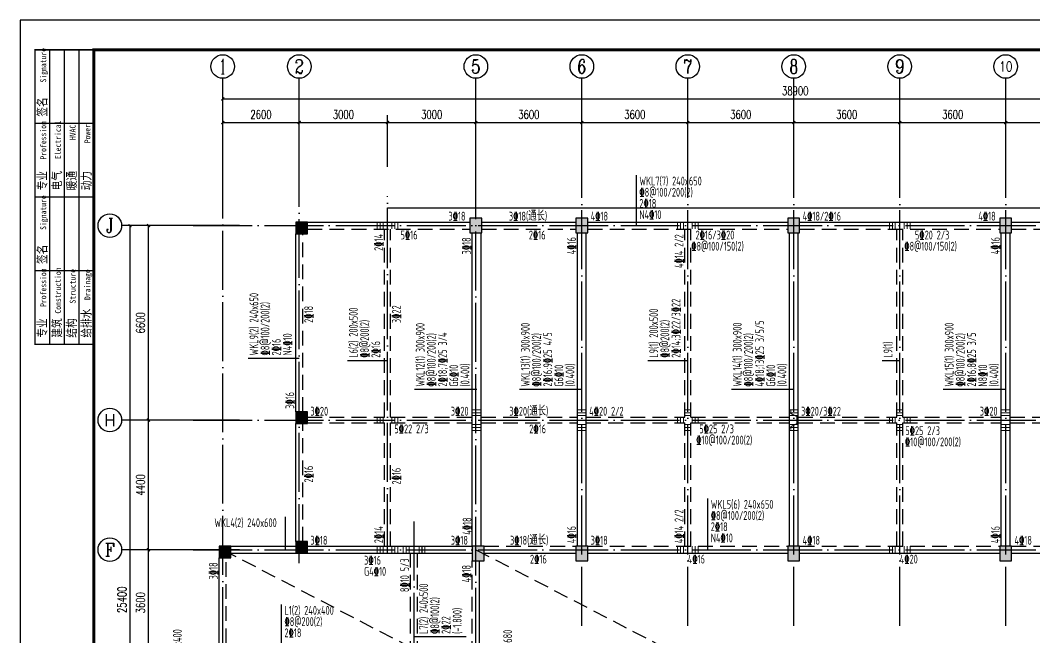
# Model space of a CAD drawing. Extents: x 1051052 to 1482120, y -981644 to -673261.
# Drawn here: x 1357539 to 1392001, y -960599 to -939644 of the extents above; entities that cross this region are included whole.
import ezdxf
from ezdxf.enums import TextEntityAlignment as Align

# ---------------------------------------------------------------- set-up
doc = ezdxf.new("R2010")
doc.units = 0
doc.header["$LTSCALE"] = 1000
doc.header["$MEASUREMENT"] = 0
doc.linetypes.add('DOTE', pattern=[2.42, 2, -0.2, 0.02, -0.2])
doc.linetypes.add('线型3', pattern=[750, 500, -250])
for name, color, linetype in [('AXIS', 3, 'Continuous'), ('AXIS_TEXT', 7, 'Continuous'), ('DOTE', 1, 'DOTE'), ('TK', 142, 'Continuous'), ('填充', 8, 'Continuous')]:
    doc.layers.add(name, color=color, linetype=linetype)
for name, color, linetype, lineweight in [('BEAM', 4, 'Continuous', 25), ('BEAM-DASH', 4, '线型3', 25), ('BEAM-JZ-H', 2, 'Continuous', 25), ('BEAM-JZ-NUM-H', 6, 'Continuous', 25), ('BEAM-JZ-NUM-V', 6, 'Continuous', 25), ('BEAM-JZ-V', 2, 'Continuous', 25), ('BEAM-REINDJ', 1, 'Continuous', 50), ('BEAM-REINGJ', 1, 'Continuous', 50), ('BEAM-YW-H', 7, 'Continuous', 25), ('BEAM-YW-V', 7, 'Continuous', 25), ('COLU', 2, 'Continuous', 30), ('HOLE', 7, 'Continuous', 25)]:
    doc.layers.add(name, color=color, linetype=linetype, lineweight=lineweight)
doc.layers.add('COLU-HATCH', color=7, linetype='Continuous', lineweight=25, true_color=0x5b5b5b)
doc.styles.add('_TCH_AXIS', font='COMPLEX', dxfattribs={"bigfont": 'GBCBIG'})
doc.styles.add('_TCH_DIM_T3', font='SIMPLEX', dxfattribs={"width": 0.705882, "bigfont": 'GBCBIG'})
doc.styles.add('COMPLEX', font='COMPLEX')
doc.styles.add('HYZT1', font='', dxfattribs={"width": 0.8})
doc.styles.add('TSSD_Dimension', font='Tssdeng.shx', dxfattribs={"width": 0.7, "bigfont": 'Hztxt.shx'})
doc.styles.get('HYZT1').set_extended_font_data('SimSun')
doc.dimstyles.new('_TCH_ARCH&&100', dxfattribs={"dimtxt": 297.5, "dimasz": 100, "dimexe": 250, "dimexo": 300, "dimgap": 126.25, "dimtad": 1, "dimdec": 0, "dimzin": 0, "dimdsep": 46, "dimtxsty": '_TCH_DIM_T3', "dimblk": 'ARCHTICK', "dimcen": 0.09, "dimclrt": 7, "dimazin": 2, "dimtfac": 1, "dimtdec": 0, "dimtix": 1, "dimtmove": 2, "dimatfit": 3, "dimfxl": 0, "dimtolj": 1, "dimtzin": 0, "dimarcsym": 0})

# ---------------------------------------------------------------- blocks, each defined once
blk = doc.blocks.new('_ArchTick')
at = {"color": 0, "linetype": 'ByBlock', "const_width": 0.4}
blk.add_lwpolyline([(-0.5, -0.5), (0.5, 0.5)], dxfattribs=at)
blk = doc.blocks.new('*D264')
at = {"layer": 'AXIS', "color": 0, "lineweight": -2, "transparency": 16777216}
for p, q in [((1363394, -957612), (1361644, -957612)), ((1361894, -961212), (1361894, -957612)), ((1363394, -961212), (1361644, -961212))]:
    blk.add_line(p, q, dxfattribs=at)
at = {"layer": 'Defpoints', "color": 0, "transparency": 16777216}
for p in [(1361894, -957612), (1364394, -957612), (1364394, -961212)]:
    blk.add_point(p, dxfattribs=at)
at = {"layer": 'AXIS', "color": 0, "lineweight": -2, "transparency": 16777216, "xscale": 100, "yscale": 100, "zscale": 100}
for p, rotation in [((1361894, -957612), 90), ((1361894, -961212), 270)]:
    blk.add_blockref('_ArchTick', p, dxfattribs=dict(at, rotation=rotation))
at = {"layer": 'AXIS', "color": 7, "transparency": 16777216, "insert": (1361619, -959412), "char_height": 297.5, "attachment_point": 5, "rotation": 90, "style": '_TCH_DIM_T3'}
blk.add_mtext('\\A1;3600', dxfattribs=at)
blk = doc.blocks.new('*D265')
at = {"layer": 'AXIS', "color": 0, "lineweight": -2, "transparency": 16777216}
for p, q in [((1363394, -953212), (1361644, -953212)), ((1361894, -957612), (1361894, -953212)), ((1363394, -957612), (1361644, -957612))]:
    blk.add_line(p, q, dxfattribs=at)
at = {"layer": 'Defpoints', "color": 0, "transparency": 16777216}
for p in [(1361894, -953212), (1364394, -953212), (1364394, -957612)]:
    blk.add_point(p, dxfattribs=at)
at = {"layer": 'AXIS', "color": 0, "lineweight": -2, "transparency": 16777216, "xscale": 100, "yscale": 100, "zscale": 100}
for p, rotation in [((1361894, -953212), 90), ((1361894, -957612), 270)]:
    blk.add_blockref('_ArchTick', p, dxfattribs=dict(at, rotation=rotation))
at = {"layer": 'AXIS', "color": 7, "transparency": 16777216, "insert": (1361619, -955412), "char_height": 297.5, "attachment_point": 5, "rotation": 90, "style": '_TCH_DIM_T3'}
blk.add_mtext('\\A1;4400', dxfattribs=at)
blk = doc.blocks.new('*D266')
at = {"layer": 'AXIS', "color": 0, "lineweight": -2, "transparency": 16777216}
for p, q in [((1362769, -946612), (1361019, -946612)), ((1361269, -972012), (1361269, -946612)), ((1362769, -972012), (1361019, -972012))]:
    blk.add_line(p, q, dxfattribs=at)
at = {"layer": 'Defpoints', "color": 0, "transparency": 16777216}
for p in [(1361269, -946612), (1364416, -946612), (1364416, -972012)]:
    blk.add_point(p, dxfattribs=at)
at = {"layer": 'AXIS', "color": 0, "lineweight": -2, "transparency": 16777216, "xscale": 100, "yscale": 100, "zscale": 100}
for p, rotation in [((1361269, -946612), 90), ((1361269, -972012), 270)]:
    blk.add_blockref('_ArchTick', p, dxfattribs=dict(at, rotation=rotation))
at = {"layer": 'AXIS', "color": 7, "transparency": 16777216, "insert": (1360994, -959312), "char_height": 297.5, "attachment_point": 5, "rotation": 90, "style": '_TCH_DIM_T3'}
blk.add_mtext('\\A1;25400', dxfattribs=at)
blk = doc.blocks.new('*D267')
at = {"layer": 'AXIS', "color": 0, "lineweight": -2, "transparency": 16777216}
for p, q in [((1364416, -944612), (1364416, -942862)), ((1367016, -944612), (1367016, -942862)), ((1364416, -943112), (1367016, -943112))]:
    blk.add_line(p, q, dxfattribs=at)
at = {"layer": 'Defpoints', "color": 0, "transparency": 16777216}
for p in [(1367016, -943112), (1364416, -945612), (1367016, -945612)]:
    blk.add_point(p, dxfattribs=at)
at = {"layer": 'AXIS', "color": 0, "lineweight": -2, "transparency": 16777216, "xscale": 100, "yscale": 100, "zscale": 100, "rotation": 180}
blk.add_blockref('_ArchTick', (1364416, -943112), dxfattribs=at)
at = {"layer": 'AXIS', "color": 0, "lineweight": -2, "transparency": 16777216, "xscale": 100, "yscale": 100, "zscale": 100}
blk.add_blockref('_ArchTick', (1367016, -943112), dxfattribs=at)
at = {"layer": 'AXIS', "color": 7, "transparency": 16777216, "insert": (1365716, -942837), "char_height": 297.5, "attachment_point": 5, "style": '_TCH_DIM_T3'}
blk.add_mtext('\\A1;2600', dxfattribs=at)
blk = doc.blocks.new('*D268')
at = {"layer": 'AXIS', "color": 0, "lineweight": -2, "transparency": 16777216}
for p, q in [((1367016, -944612), (1367016, -942862)), ((1370016, -944612), (1370016, -942862)), ((1367016, -943112), (1370016, -943112))]:
    blk.add_line(p, q, dxfattribs=at)
at = {"layer": 'Defpoints', "color": 0, "transparency": 16777216}
for p in [(1370016, -943112), (1367016, -945612), (1370016, -945612)]:
    blk.add_point(p, dxfattribs=at)
at = {"layer": 'AXIS', "color": 0, "lineweight": -2, "transparency": 16777216, "xscale": 100, "yscale": 100, "zscale": 100, "rotation": 180}
blk.add_blockref('_ArchTick', (1367016, -943112), dxfattribs=at)
at = {"layer": 'AXIS', "color": 0, "lineweight": -2, "transparency": 16777216, "xscale": 100, "yscale": 100, "zscale": 100}
blk.add_blockref('_ArchTick', (1370016, -943112), dxfattribs=at)
at = {"layer": 'AXIS', "color": 7, "transparency": 16777216, "insert": (1368516, -942837), "char_height": 297.5, "attachment_point": 5, "style": '_TCH_DIM_T3'}
blk.add_mtext('\\A1;3000', dxfattribs=at)
blk = doc.blocks.new('*D269')
at = {"layer": 'AXIS', "color": 0, "lineweight": -2, "transparency": 16777216}
for p, q in [((1373016, -944612), (1373016, -942862)), ((1376616, -944612), (1376616, -942862)), ((1373016, -943112), (1376616, -943112))]:
    blk.add_line(p, q, dxfattribs=at)
at = {"layer": 'Defpoints', "color": 0, "transparency": 16777216}
for p in [(1376616, -943112), (1373016, -945612), (1376616, -945612)]:
    blk.add_point(p, dxfattribs=at)
at = {"layer": 'AXIS', "color": 0, "lineweight": -2, "transparency": 16777216, "xscale": 100, "yscale": 100, "zscale": 100, "rotation": 180}
blk.add_blockref('_ArchTick', (1373016, -943112), dxfattribs=at)
at = {"layer": 'AXIS', "color": 0, "lineweight": -2, "transparency": 16777216, "xscale": 100, "yscale": 100, "zscale": 100}
blk.add_blockref('_ArchTick', (1376616, -943112), dxfattribs=at)
at = {"layer": 'AXIS', "color": 7, "transparency": 16777216, "insert": (1374816, -942837), "char_height": 297.5, "attachment_point": 5, "style": '_TCH_DIM_T3'}
blk.add_mtext('\\A1;3600', dxfattribs=at)
blk = doc.blocks.new('*D270')
at = {"layer": 'AXIS', "color": 0, "lineweight": -2, "transparency": 16777216}
for p, q in [((1376616, -944612), (1376616, -942862)), ((1380216, -944612), (1380216, -942862)), ((1376616, -943112), (1380216, -943112))]:
    blk.add_line(p, q, dxfattribs=at)
at = {"layer": 'Defpoints', "color": 0, "transparency": 16777216}
for p in [(1380216, -943112), (1376616, -945612), (1380216, -945612)]:
    blk.add_point(p, dxfattribs=at)
at = {"layer": 'AXIS', "color": 0, "lineweight": -2, "transparency": 16777216, "xscale": 100, "yscale": 100, "zscale": 100, "rotation": 180}
blk.add_blockref('_ArchTick', (1376616, -943112), dxfattribs=at)
at = {"layer": 'AXIS', "color": 0, "lineweight": -2, "transparency": 16777216, "xscale": 100, "yscale": 100, "zscale": 100}
blk.add_blockref('_ArchTick', (1380216, -943112), dxfattribs=at)
at = {"layer": 'AXIS', "color": 7, "transparency": 16777216, "insert": (1378416, -942837), "char_height": 297.5, "attachment_point": 5, "style": '_TCH_DIM_T3'}
blk.add_mtext('\\A1;3600', dxfattribs=at)
blk = doc.blocks.new('*D271')
at = {"layer": 'AXIS', "color": 0, "lineweight": -2, "transparency": 16777216}
for p, q in [((1380216, -944612), (1380216, -942862)), ((1383816, -944612), (1383816, -942862)), ((1380216, -943112), (1383816, -943112))]:
    blk.add_line(p, q, dxfattribs=at)
at = {"layer": 'Defpoints', "color": 0, "transparency": 16777216}
for p in [(1383816, -943112), (1380216, -945612), (1383816, -945612)]:
    blk.add_point(p, dxfattribs=at)
at = {"layer": 'AXIS', "color": 0, "lineweight": -2, "transparency": 16777216, "xscale": 100, "yscale": 100, "zscale": 100, "rotation": 180}
blk.add_blockref('_ArchTick', (1380216, -943112), dxfattribs=at)
at = {"layer": 'AXIS', "color": 0, "lineweight": -2, "transparency": 16777216, "xscale": 100, "yscale": 100, "zscale": 100}
blk.add_blockref('_ArchTick', (1383816, -943112), dxfattribs=at)
at = {"layer": 'AXIS', "color": 7, "transparency": 16777216, "insert": (1382016, -942837), "char_height": 297.5, "attachment_point": 5, "style": '_TCH_DIM_T3'}
blk.add_mtext('\\A1;3600', dxfattribs=at)
blk = doc.blocks.new('*D272')
at = {"layer": 'AXIS', "color": 0, "lineweight": -2, "transparency": 16777216}
for p, q in [((1383816, -944612), (1383816, -942862)), ((1387416, -944612), (1387416, -942862)), ((1383816, -943112), (1387416, -943112))]:
    blk.add_line(p, q, dxfattribs=at)
at = {"layer": 'Defpoints', "color": 0, "transparency": 16777216}
for p in [(1387416, -943112), (1383816, -945612), (1387416, -945612)]:
    blk.add_point(p, dxfattribs=at)
at = {"layer": 'AXIS', "color": 0, "lineweight": -2, "transparency": 16777216, "xscale": 100, "yscale": 100, "zscale": 100, "rotation": 180}
blk.add_blockref('_ArchTick', (1383816, -943112), dxfattribs=at)
at = {"layer": 'AXIS', "color": 0, "lineweight": -2, "transparency": 16777216, "xscale": 100, "yscale": 100, "zscale": 100}
blk.add_blockref('_ArchTick', (1387416, -943112), dxfattribs=at)
at = {"layer": 'AXIS', "color": 7, "transparency": 16777216, "insert": (1385616, -942837), "char_height": 297.5, "attachment_point": 5, "style": '_TCH_DIM_T3'}
blk.add_mtext('\\A1;3600', dxfattribs=at)
blk = doc.blocks.new('*D273')
at = {"layer": 'AXIS', "color": 0, "lineweight": -2, "transparency": 16777216}
for p, q in [((1387416, -944612), (1387416, -942862)), ((1391016, -944612), (1391016, -942862)), ((1387416, -943112), (1391016, -943112))]:
    blk.add_line(p, q, dxfattribs=at)
at = {"layer": 'Defpoints', "color": 0, "transparency": 16777216}
for p in [(1391016, -943112), (1387416, -945612), (1391016, -945612)]:
    blk.add_point(p, dxfattribs=at)
at = {"layer": 'AXIS', "color": 0, "lineweight": -2, "transparency": 16777216, "xscale": 100, "yscale": 100, "zscale": 100, "rotation": 180}
blk.add_blockref('_ArchTick', (1387416, -943112), dxfattribs=at)
at = {"layer": 'AXIS', "color": 0, "lineweight": -2, "transparency": 16777216, "xscale": 100, "yscale": 100, "zscale": 100}
blk.add_blockref('_ArchTick', (1391016, -943112), dxfattribs=at)
at = {"layer": 'AXIS', "color": 7, "transparency": 16777216, "insert": (1389216, -942837), "char_height": 297.5, "attachment_point": 5, "style": '_TCH_DIM_T3'}
blk.add_mtext('\\A1;3600', dxfattribs=at)
blk = doc.blocks.new('*D274')
at = {"layer": 'AXIS', "color": 0, "lineweight": -2, "transparency": 16777216}
for p, q in [((1391016, -944612), (1391016, -942862)), ((1394616, -944612), (1394616, -942862)), ((1391016, -943112), (1394616, -943112))]:
    blk.add_line(p, q, dxfattribs=at)
at = {"layer": 'Defpoints', "color": 0, "transparency": 16777216}
for p in [(1394616, -943112), (1391016, -945612), (1394616, -945612)]:
    blk.add_point(p, dxfattribs=at)
at = {"layer": 'AXIS', "color": 0, "lineweight": -2, "transparency": 16777216, "xscale": 100, "yscale": 100, "zscale": 100, "rotation": 180}
blk.add_blockref('_ArchTick', (1391016, -943112), dxfattribs=at)
at = {"layer": 'AXIS', "color": 0, "lineweight": -2, "transparency": 16777216, "xscale": 100, "yscale": 100, "zscale": 100}
blk.add_blockref('_ArchTick', (1394616, -943112), dxfattribs=at)
at = {"layer": 'AXIS', "color": 7, "transparency": 16777216, "insert": (1392816, -942837), "char_height": 297.5, "attachment_point": 5, "style": '_TCH_DIM_T3'}
blk.add_mtext('\\A1;3600', dxfattribs=at)
blk = doc.blocks.new('*D277')
at = {"layer": 'AXIS', "color": 0, "lineweight": -2, "transparency": 16777216}
for p, q in [((1364416, -943812), (1364416, -942062)), ((1403316, -943812), (1403316, -942062)), ((1364416, -942312), (1403316, -942312))]:
    blk.add_line(p, q, dxfattribs=at)
at = {"layer": 'Defpoints', "color": 0, "transparency": 16777216}
for p in [(1403316, -942312), (1364416, -945612), (1403316, -945612)]:
    blk.add_point(p, dxfattribs=at)
at = {"layer": 'AXIS', "color": 0, "lineweight": -2, "transparency": 16777216, "xscale": 100, "yscale": 100, "zscale": 100, "rotation": 180}
blk.add_blockref('_ArchTick', (1364416, -942312), dxfattribs=at)
at = {"layer": 'AXIS', "color": 0, "lineweight": -2, "transparency": 16777216, "xscale": 100, "yscale": 100, "zscale": 100}
blk.add_blockref('_ArchTick', (1403316, -942312), dxfattribs=at)
at = {"layer": 'AXIS', "color": 7, "transparency": 16777216, "insert": (1383866, -942037), "char_height": 297.5, "attachment_point": 5, "style": '_TCH_DIM_T3'}
blk.add_mtext('\\A1;38900', dxfattribs=at)
blk = doc.blocks.new('_AXISO')
blk.add_circle((0, 0), 0.5)
at = {"layer": 'AXIS_TEXT', "style": 'COMPLEX', "width": 1.041667}
blk.add_attdef('A', text='', height=0.56, dxfattribs=at).set_placement((-0.25, -0.28), (0.25, -0.28), align=Align.FIT)
blk = doc.blocks.new('*D288')
at = {"layer": 'AXIS', "color": 0, "lineweight": -2, "transparency": 16777216}
for p, q in [((1363010, -946612), (1361644, -946612)), ((1361894, -953212), (1361894, -946612)), ((1363394, -953212), (1361644, -953212))]:
    blk.add_line(p, q, dxfattribs=at)
at = {"layer": 'Defpoints', "color": 0, "transparency": 16777216}
for p in [(1361894, -946612), (1363310, -946612), (1364394, -953212)]:
    blk.add_point(p, dxfattribs=at)
at = {"layer": 'AXIS', "color": 0, "lineweight": -2, "transparency": 16777216, "xscale": 100, "yscale": 100, "zscale": 100}
for p, rotation in [((1361894, -946612), 90), ((1361894, -953212), 270)]:
    blk.add_blockref('_ArchTick', p, dxfattribs=dict(at, rotation=rotation))
at = {"layer": 'AXIS', "color": 7, "transparency": 16777216, "insert": (1361619, -949912), "char_height": 297.5, "attachment_point": 5, "rotation": 90, "style": '_TCH_DIM_T3'}
blk.add_mtext('\\A1;6600', dxfattribs=at)
blk = doc.blocks.new('A$C71AA4010')
at = {"layer": 'TK'}
for p, q in [((500, -11000), (500, -1000)), ((2500, -1000), (500, -1000)), ((1000, -11000), (1000, -1000)), ((1500, -11000), (1500, -1000)), ((2000, -11000), (2000, -1000)), ((2500, -3500), (500, -3500)), ((2500, -3500), (500, -3500)), ((2500, -6000), (500, -6000)), ((2500, -8500), (500, -8500)), ((2500, -11000), (500, -11000))]:
    blk.add_line(p, q, dxfattribs=at)
at = {"layer": 'TK', "const_width": 50}
blk.add_lwpolyline([(500, -1000), (2500, -1000), (2500, -11000), (500, -11000)], close=True, dxfattribs=at)
blk.add_lwpolyline([(2500, -4000), (2500, -11000)], dxfattribs=at)
at = {"layer": 'TK', "style": 'HYZT1', "width": 0.8}
for s, height, p in [('Signature', 200, (880, -2113)), ('签名', 300, (895, -3270)), ('Profession', 200, (880, -4728)), ('Electrical', 200, (1380, -4708)), ('HVAC', 200, (1880, -4067)), ('Power', 200, (2380, -4173)), ('专业', 300, (895, -5770)), ('电气', 300, (1395, -5770)), ('暖通', 300, (1895, -5770)), ('动力', 300, (2395, -5770)), ('Signature', 200, (880, -7113)), ('签名', 300, (895, -8270)), ('Profession', 200, (880, -9728)), ('Construction', 200, (1380, -9956)), ('Structure', 200, (1880, -9614)), ('Drainage', 200, (2380, -9494)), ('给排水', 300, (2395, -10770)), ('专业', 300, (895, -10770)), ('建筑', 300, (1395, -10770)), ('结构', 300, (1895, -10770))]:
    blk.add_text(s, height=height, rotation=90, dxfattribs=at).set_placement(p)
blk = doc.blocks.new('A2K')
at = {"layer": 'TK'}
blk.add_lwpolyline([(0, 0), (59400, 0), (59400, 42000), (0, 42000)], close=True, dxfattribs=at)
at = {"layer": 'TK', "const_width": 100}
blk.add_lwpolyline([(2500, 1000), (58400, 1000), (58400, 41000), (2500, 41000)], close=True, dxfattribs=at)
blk.add_blockref('A$C71AA4010', (0, 42000))
blk = doc.blocks.new('*D894')
at = {"layer": 'AXIS', "color": 0, "lineweight": -2, "transparency": 16777216}
for p, q in [((1370016, -944612), (1370016, -942862)), ((1373016, -944484), (1373016, -942862)), ((1370016, -943112), (1373016, -943112))]:
    blk.add_line(p, q, dxfattribs=at)
at = {"layer": 'Defpoints', "color": 0, "transparency": 16777216}
for p in [(1373016, -943112), (1373016, -944784), (1370016, -945612)]:
    blk.add_point(p, dxfattribs=at)
at = {"layer": 'AXIS', "color": 0, "lineweight": -2, "transparency": 16777216, "xscale": 100, "yscale": 100, "zscale": 100, "rotation": 180}
blk.add_blockref('_ArchTick', (1370016, -943112), dxfattribs=at)
at = {"layer": 'AXIS', "color": 0, "lineweight": -2, "transparency": 16777216, "xscale": 100, "yscale": 100, "zscale": 100}
blk.add_blockref('_ArchTick', (1373016, -943112), dxfattribs=at)
at = {"layer": 'AXIS', "color": 7, "transparency": 16777216, "insert": (1371516, -942837), "char_height": 297.5, "attachment_point": 5, "style": '_TCH_DIM_T3'}
blk.add_mtext('\\A1;3000', dxfattribs=at)

msp = doc.modelspace()

# ---------------------------------------------------------------- hatches: boundary and pattern name
at = {"layer": 'COLU-HATCH', "transparency": 33554687}
for points in [[(1367295.66, -946891.764), (1367295.66, -946491.764), (1366895.66, -946491.764), (1366895.66, -946891.764)], [(1373215.66, -946861.764), (1373215.66, -946361.764), (1372815.66, -946361.764), (1372815.66, -946861.764)], [(1376815.66, -946861.764), (1376815.66, -946361.764), (1376415.66, -946361.764), (1376415.66, -946861.764)], [(1384015.66, -946861.764), (1384015.66, -946361.764), (1383615.66, -946361.764), (1383615.66, -946861.764)], [(1391215.66, -946861.764), (1391215.66, -946361.764), (1390815.66, -946361.764), (1390815.66, -946861.764)], [(1367295.66, -953331.764), (1367295.66, -952931.764), (1366895.66, -952931.764), (1366895.66, -953331.764)], [(1367295.66, -957731.764), (1367295.66, -957331.764), (1366895.66, -957331.764), (1366895.66, -957731.764)], [(1364695.66, -957891.764), (1364695.66, -957491.764), (1364295.66, -957491.764), (1364295.66, -957891.764)], [(1373295.66, -957991.764), (1373295.66, -957491.764), (1372895.66, -957491.764), (1372895.66, -957991.764)], [(1376815.66, -957991.764), (1376815.66, -957491.764), (1376415.66, -957491.764), (1376415.66, -957991.764)], [(1384015.66, -957991.764), (1384015.66, -957491.764), (1383615.66, -957491.764), (1383615.66, -957991.764)], [(1391215.66, -957991.764), (1391215.66, -957491.764), (1390815.66, -957491.764), (1390815.66, -957991.764)]]:
    msp.add_hatch(color=256, dxfattribs=at).paths.add_polyline_path(points, flags=0)

# ---------------------------------------------------------------- linework, layer by layer
at = {"layer": 'AXIS'}
for p, q in [((1364415.66, -945611.764), (1364415.66, -941611.764)), ((1367015.66, -945611.764), (1367015.66, -941611.764)), ((1373015.66, -945611.764), (1373015.66, -941611.764)), ((1376615.66, -945611.764), (1376615.66, -941611.764)), ((1380215.66, -945611.764), (1380215.66, -941611.764)), ((1383815.66, -945611.764), (1383815.66, -941611.764)), ((1387415.66, -945611.764), (1387415.66, -941611.764)), ((1391015.66, -945611.764), (1391015.66, -941611.764)), ((1364981.106, -946611.764), (1360981.106, -946611.764)), ((1364981.106, -953211.764), (1360981.106, -953211.764)), ((1364981.106, -957611.764), (1360981.106, -957611.764))]:
    msp.add_line(p, q, dxfattribs=at)
at = {"layer": 'BEAM'}
for p, q in [((1367295.66, -946491.764), (1372815.66, -946491.764)), ((1373215.66, -946491.764), (1376415.66, -946491.764)), ((1376815.66, -946491.764), (1383615.66, -946491.764)), ((1384015.66, -946491.764), (1390815.66, -946491.764)), ((1391215.66, -946491.764), (1394415.66, -946491.764)), ((1366895.66, -952931.764), (1366895.66, -946891.764)), ((1372895.66, -957491.764), (1372895.66, -946861.764)), ((1373195.66, -957491.764), (1373195.66, -946861.764)), ((1376465.66, -957491.764), (1376465.66, -946861.764)), ((1376765.66, -957491.764), (1376765.66, -946861.764)), ((1383665.66, -957491.764), (1383665.66, -946861.764)), ((1383965.66, -957491.764), (1383965.66, -946861.764)), ((1390865.66, -957491.764), (1390865.66, -946861.764)), ((1391165.66, -957491.764), (1391165.66, -946861.764)), ((1366895.66, -957331.764), (1366895.66, -953331.764)), ((1364695.66, -957491.764), (1366895.66, -957491.764)), ((1367295.66, -957491.764), (1370915.66, -957491.764)), ((1370915.66, -957491.764), (1372895.66, -957491.764)), ((1364295.66, -964531.764), (1364295.66, -957891.764)), ((1364695.66, -957731.764), (1366895.66, -957731.764)), ((1367295.66, -957731.764), (1370915.66, -957731.764)), ((1370915.66, -957731.764), (1372895.66, -957731.764)), ((1373135.66, -961211.764), (1373135.66, -957991.764)), ((1373295.66, -957731.764), (1376415.66, -957731.764)), ((1376815.66, -957731.764), (1383615.66, -957731.764)), ((1384015.66, -957731.764), (1390815.66, -957731.764)), ((1391215.66, -957731.764), (1394615.66, -957731.764))]:
    msp.add_line(p, q, dxfattribs=at)
at = {"layer": 'BEAM-DASH', "ltscale": 0.001}
for p, q in [((1367135.66, -952931.764), (1367135.66, -946891.764)), ((1367295.66, -946731.764), (1372815.66, -946731.764)), ((1369915.644, -953111.764), (1369915.66, -946731.764)), ((1370115.644, -953111.764), (1370115.66, -946731.764)), ((1373215.66, -946731.764), (1376415.66, -946731.764)), ((1376815.66, -946731.764), (1383615.66, -946731.764)), ((1380115.66, -953111.764), (1380115.66, -946731.764)), ((1380315.66, -953111.764), (1380315.66, -946731.764)), ((1384015.66, -946731.764), (1390815.66, -946731.764)), ((1387315.66, -953111.764), (1387315.66, -946731.764)), ((1387515.66, -953111.764), (1387515.66, -946731.764)), ((1391215.66, -946731.764), (1394415.66, -946731.764)), ((1367295.66, -953111.764), (1369915.644, -953111.764)), ((1370115.644, -953111.764), (1372895.66, -953111.764)), ((1373195.66, -953111.764), (1376465.66, -953111.764)), ((1376765.66, -953111.764), (1380115.66, -953111.764)), ((1380315.66, -953111.764), (1383665.66, -953111.764)), ((1383965.66, -953111.764), (1387315.66, -953111.764)), ((1387515.66, -953111.764), (1390865.66, -953111.764)), ((1391165.66, -953111.764), (1394415.66, -953111.764)), ((1367135.66, -957331.764), (1367135.66, -953331.764)), ((1367295.66, -953311.764), (1369915.644, -953311.764)), ((1369915.633, -957491.764), (1369915.644, -953311.764)), ((1370115.633, -957491.764), (1370115.644, -953311.764)), ((1370115.644, -953311.764), (1372895.66, -953311.764)), ((1373195.66, -953311.764), (1376465.66, -953311.764)), ((1376765.66, -953311.764), (1380115.66, -953311.764)), ((1380115.66, -957491.764), (1380115.66, -953311.764)), ((1380315.66, -953311.764), (1383665.66, -953311.764)), ((1380315.66, -957491.764), (1380315.66, -953311.764)), ((1383965.66, -953311.764), (1387315.66, -953311.764)), ((1387315.66, -957491.764), (1387315.66, -953311.764)), ((1387515.66, -953311.764), (1390865.66, -953311.764)), ((1387515.66, -957491.764), (1387515.66, -953311.764)), ((1391165.66, -953311.764), (1394415.66, -953311.764)), ((1364415.66, -957611.764), (1380373.751, -965887.61)), ((1367295.66, -957491.764), (1370015.633, -957491.764)), ((1370015.633, -957491.764), (1372895.66, -957491.764)), ((1373015.66, -957611.764), (1388973.751, -965887.61)), ((1373295.66, -957491.764), (1376415.66, -957491.764)), ((1376815.66, -957491.764), (1383615.66, -957491.764)), ((1384015.66, -957491.764), (1390815.66, -957491.764)), ((1391215.66, -957491.764), (1394615.66, -957491.764)), ((1364535.66, -964531.764), (1364535.66, -957891.764)), ((1367295.66, -957731.764), (1370015.633, -957731.764)), ((1370015.633, -957731.764), (1372895.66, -957731.764)), ((1370795.66, -961211.764), (1370795.66, -957731.764)), ((1371035.66, -961211.764), (1371035.66, -957731.764)), ((1372895.66, -961211.764), (1372895.66, -957991.764))]:
    msp.add_line(p, q, dxfattribs=at)
at = {"layer": 'BEAM-JZ-H'}
for p, q in [((1378470.639, -946611.764), (1378470.639, -944898.783)), ((1380895.66, -957611.764), (1380895.66, -955871.764)), ((1366543.839, -957611.764), (1366543.839, -956496.867)), ((1366413.66, -961211.764), (1366413.66, -959471.764))]:
    msp.add_line(p, q, dxfattribs=at)
at = {"layer": 'BEAM-JZ-V'}
for p, q in [((1367015.66, -951119.764), (1365275.66, -951119.764)), ((1370015.649, -951197.764), (1368655.649, -951197.76)), ((1380215.66, -951197.764), (1378855.66, -951197.764)), ((1387415.66, -951197.764), (1386815.66, -951197.764)), ((1373045.66, -952176.764), (1370925.66, -952176.764)), ((1376615.66, -952176.764), (1374495.66, -952176.764)), ((1383815.66, -952176.764), (1381695.66, -952176.764)), ((1391015.66, -952176.764), (1388895.66, -952176.764)), ((1372686.548, -960571.355), (1370915.66, -960571.355))]:
    msp.add_line(p, q, dxfattribs=at)
at = {"layer": 'BEAM-REINDJ', "const_width": 35}
msp.add_lwpolyline([(1383715.66, -953536.764), (1383715.66, -953436.764), (1383915.66, -953336.764), (1383915.66, -953086.764), (1383715.66, -952986.764), (1383715.66, -952886.764)], dxfattribs=at)
at = {"layer": 'BEAM-REINGJ', "const_width": 35}
for points in [[(1369665.66, -946491.764), (1369665.66, -946731.764)], [(1369765.66, -946491.764), (1369765.66, -946731.764)], [(1369865.66, -946491.764), (1369865.66, -946731.764)], [(1370165.66, -946491.764), (1370165.66, -946731.764)], [(1370265.66, -946491.764), (1370265.66, -946731.764)], [(1370365.66, -946491.764), (1370365.66, -946731.764)], [(1379865.66, -946491.764), (1379865.66, -946731.764)], [(1379965.66, -946491.764), (1379965.66, -946731.764)], [(1380065.66, -946491.764), (1380065.66, -946731.764)], [(1380365.66, -946491.764), (1380365.66, -946731.764)], [(1380465.66, -946491.764), (1380465.66, -946731.764)], [(1380565.66, -946491.764), (1380565.66, -946731.764)], [(1387065.66, -946491.764), (1387065.66, -946731.764)], [(1387165.66, -946491.764), (1387165.66, -946731.764)], [(1387265.66, -946491.764), (1387265.66, -946731.764)], [(1387565.66, -946491.764), (1387565.66, -946731.764)], [(1387665.66, -946491.764), (1387665.66, -946731.764)], [(1387765.66, -946491.764), (1387765.66, -946731.764)], [(1372895.66, -952861.764), (1373195.66, -952861.764)], [(1376465.66, -952861.764), (1376765.66, -952861.764)], [(1380115.66, -952861.764), (1380315.66, -952861.764)], [(1383665.66, -952861.764), (1383965.66, -952861.764)], [(1387315.66, -952861.764), (1387515.66, -952861.764)], [(1390865.66, -952861.764), (1391165.66, -952861.764)], [(1369665.644, -953111.764), (1369665.644, -953311.764)], [(1369765.644, -953111.764), (1369765.644, -953311.764)], [(1369865.644, -953111.764), (1369865.644, -953311.764)], [(1370165.644, -953111.764), (1370165.644, -953311.764)], [(1370265.644, -953111.764), (1370265.644, -953311.764)], [(1370365.644, -953111.764), (1370365.644, -953311.764)], [(1372895.66, -952961.764), (1373195.66, -952961.764)], [(1372895.66, -953061.764), (1373195.66, -953061.764)], [(1376465.66, -952961.764), (1376765.66, -952961.764)], [(1376465.66, -953061.764), (1376765.66, -953061.764)], [(1379865.66, -953111.764), (1379865.66, -953311.764)], [(1379965.66, -953111.764), (1379965.66, -953311.764)], [(1380065.66, -953111.764), (1380065.66, -953311.764)], [(1380115.66, -952961.764), (1380315.66, -952961.764)], [(1380115.66, -953061.764), (1380315.66, -953061.764)], [(1380365.66, -953111.764), (1380365.66, -953311.764)], [(1380465.66, -953111.764), (1380465.66, -953311.764)], [(1380565.66, -953111.764), (1380565.66, -953311.764)], [(1383665.66, -952961.764), (1383965.66, -952961.764)], [(1383665.66, -953061.764), (1383965.66, -953061.764)], [(1387065.66, -953111.764), (1387065.66, -953311.764)], [(1387165.66, -953111.764), (1387165.66, -953311.764)], [(1387265.66, -953111.764), (1387265.66, -953311.764)], [(1387315.66, -952961.764), (1387515.66, -952961.764)], [(1387315.66, -953061.764), (1387515.66, -953061.764)], [(1387565.66, -953111.764), (1387565.66, -953311.764)], [(1387665.66, -953111.764), (1387665.66, -953311.764)], [(1387765.66, -953111.764), (1387765.66, -953311.764)], [(1390865.66, -952961.764), (1391165.66, -952961.764)], [(1390865.66, -953061.764), (1391165.66, -953061.764)], [(1372895.66, -953361.764), (1373195.66, -953361.764)], [(1372895.66, -953461.764), (1373195.66, -953461.764)], [(1372895.66, -953561.764), (1373195.66, -953561.764)], [(1376465.66, -953361.764), (1376765.66, -953361.764)], [(1376465.66, -953461.764), (1376765.66, -953461.764)], [(1376465.66, -953561.764), (1376765.66, -953561.764)], [(1380115.66, -953361.764), (1380315.66, -953361.764)], [(1380115.66, -953461.764), (1380315.66, -953461.764)], [(1380115.66, -953561.764), (1380315.66, -953561.764)], [(1383665.66, -953361.764), (1383965.66, -953361.764)], [(1383665.66, -953461.764), (1383965.66, -953461.764)], [(1383665.66, -953561.764), (1383965.66, -953561.764)], [(1387315.66, -953361.764), (1387515.66, -953361.764)], [(1387315.66, -953461.764), (1387515.66, -953461.764)], [(1387315.66, -953561.764), (1387515.66, -953561.764)], [(1390865.66, -953361.764), (1391165.66, -953361.764)], [(1390865.66, -953461.764), (1391165.66, -953461.764)], [(1390865.66, -953561.764), (1391165.66, -953561.764)], [(1369665.633, -957491.764), (1369665.633, -957731.764)], [(1369765.633, -957491.764), (1369765.633, -957731.764)], [(1369865.633, -957491.764), (1369865.633, -957731.764)], [(1370165.633, -957491.764), (1370165.633, -957731.764)], [(1370265.633, -957491.764), (1370265.633, -957731.764)], [(1370365.633, -957491.764), (1370365.633, -957731.764)], [(1370545.66, -957491.764), (1370545.66, -957731.764)], [(1370645.66, -957491.764), (1370645.66, -957731.764)], [(1370745.66, -957491.764), (1370745.66, -957731.764)], [(1371085.66, -957491.764), (1371085.66, -957731.764)], [(1371185.66, -957491.764), (1371185.66, -957731.764)], [(1371285.66, -957491.764), (1371285.66, -957731.764)], [(1379865.66, -957491.764), (1379865.66, -957731.764)], [(1379965.66, -957491.764), (1379965.66, -957731.764)], [(1380065.66, -957491.764), (1380065.66, -957731.764)], [(1380365.66, -957491.764), (1380365.66, -957731.764)], [(1380465.66, -957491.764), (1380465.66, -957731.764)], [(1380565.66, -957491.764), (1380565.66, -957731.764)], [(1387065.66, -957491.764), (1387065.66, -957731.764)], [(1387165.66, -957491.764), (1387165.66, -957731.764)], [(1387265.66, -957491.764), (1387265.66, -957731.764)], [(1387565.66, -957491.764), (1387565.66, -957731.764)], [(1387665.66, -957491.764), (1387665.66, -957731.764)], [(1387765.66, -957491.764), (1387765.66, -957731.764)]]:
    msp.add_lwpolyline(points, dxfattribs=at)
at = {"layer": 'COLU'}
for points in [[(1367295.66, -946891.764), (1367295.66, -946491.764), (1366895.66, -946491.764), (1366895.66, -946891.764)], [(1373215.66, -946861.764), (1373215.66, -946361.764), (1372815.66, -946361.764), (1372815.66, -946861.764)], [(1376815.66, -946861.764), (1376815.66, -946361.764), (1376415.66, -946361.764), (1376415.66, -946861.764)], [(1384015.66, -946861.764), (1384015.66, -946361.764), (1383615.66, -946361.764), (1383615.66, -946861.764)], [(1391215.66, -946861.764), (1391215.66, -946361.764), (1390815.66, -946361.764), (1390815.66, -946861.764)], [(1367295.66, -953331.764), (1367295.66, -952931.764), (1366895.66, -952931.764), (1366895.66, -953331.764)], [(1367295.66, -957731.764), (1367295.66, -957331.764), (1366895.66, -957331.764), (1366895.66, -957731.764)], [(1364695.66, -957891.764), (1364695.66, -957491.764), (1364295.66, -957491.764), (1364295.66, -957891.764)], [(1373295.66, -957991.764), (1373295.66, -957491.764), (1372895.66, -957491.764), (1372895.66, -957991.764)], [(1376815.66, -957991.764), (1376815.66, -957491.764), (1376415.66, -957491.764), (1376415.66, -957991.764)], [(1384015.66, -957991.764), (1384015.66, -957491.764), (1383615.66, -957491.764), (1383615.66, -957991.764)], [(1391215.66, -957991.764), (1391215.66, -957491.764), (1390815.66, -957491.764), (1390815.66, -957991.764)]]:
    msp.add_lwpolyline(points, close=True, dxfattribs=at)
at = {"layer": 'DOTE'}
for p, q in [((1364415.66, -972987.764), (1364415.66, -945587.764)), ((1367015.66, -958070.275), (1367015.66, -945611.764)), ((1370015.66, -957731.764), (1370015.66, -945611.764)), ((1373015.66, -973011.764), (1373015.66, -945611.764)), ((1376615.66, -960193.117), (1376615.66, -945611.764)), ((1380215.66, -960193.117), (1380215.66, -945611.764)), ((1383815.66, -960193.117), (1383815.66, -945611.764)), ((1387415.66, -960193.117), (1387415.66, -945611.764)), ((1391015.66, -960193.117), (1391015.66, -945611.764)), ((1363415.66, -946611.764), (1404315.66, -946611.764)), ((1363415.66, -953211.764), (1404315.66, -953211.764)), ((1370915.66, -968333.958), (1370915.66, -956644.045)), ((1363415.66, -957611.764), (1404315.66, -957611.764))]:
    msp.add_line(p, q, dxfattribs=at)
at = {"layer": 'HOLE'}
for p, q in [((1370015.66, -946611.764), (1370015.66, -946011.764)), ((1370015.66, -946011.764), (1394615.66, -946011.764))]:
    msp.add_line(p, q, dxfattribs=at)

# ---------------------------------------------------------------- block references
at = {"layer": 'AXIS'}
ref = msp.add_blockref('_AXISO', (1364415.66, -941211.764), dxfattribs=dict(at, xscale=800, yscale=800, zscale=800))
ref.add_attrib('A', '1', dxfattribs={"layer": 'AXIS_TEXT', "height": 514.721, "style": '_TCH_AXIS'}).set_placement((1364305.363, -941469.124), (1364525.957, -941469.124), align=Align.FIT)
ref = msp.add_blockref('_AXISO', (1367015.66, -941211.764), dxfattribs=dict(at, xscale=800, yscale=800, zscale=800))
ref.add_attrib('A', '2', dxfattribs={"layer": 'AXIS_TEXT', "height": 465.948, "style": '_TCH_AXIS'}).set_placement((1366860.344, -941444.738), (1367170.976, -941444.738), align=Align.FIT)
ref = msp.add_blockref('_AXISO', (1373015.66, -941211.764), dxfattribs=dict(at, xscale=800, yscale=800, zscale=800))
ref.add_attrib('A', '5', dxfattribs={"layer": 'AXIS_TEXT', "height": 465.948, "style": '_TCH_AXIS'}).set_placement((1372860.344, -941444.738), (1373170.976, -941444.738), align=Align.FIT)
ref = msp.add_blockref('_AXISO', (1376615.66, -941211.764), dxfattribs=dict(at, xscale=800, yscale=800, zscale=800))
ref.add_attrib('A', '6', dxfattribs={"layer": 'AXIS_TEXT', "height": 465.948, "style": '_TCH_AXIS'}).set_placement((1376460.344, -941444.738), (1376770.976, -941444.738), align=Align.FIT)
ref = msp.add_blockref('_AXISO', (1380215.66, -941211.764), dxfattribs=dict(at, xscale=800, yscale=800, zscale=800))
ref.add_attrib('A', '7', dxfattribs={"layer": 'AXIS_TEXT', "height": 465.948, "style": '_TCH_AXIS'}).set_placement((1380060.344, -941444.738), (1380370.976, -941444.738), align=Align.FIT)
ref = msp.add_blockref('_AXISO', (1383815.66, -941211.764), dxfattribs=dict(at, xscale=800, yscale=800, zscale=800))
ref.add_attrib('A', '8', dxfattribs={"layer": 'AXIS_TEXT', "height": 465.948, "style": '_TCH_AXIS'}).set_placement((1383660.344, -941444.738), (1383970.976, -941444.738), align=Align.FIT)
ref = msp.add_blockref('_AXISO', (1387415.66, -941211.764), dxfattribs=dict(at, xscale=800, yscale=800, zscale=800))
ref.add_attrib('A', '9', dxfattribs={"layer": 'AXIS_TEXT', "height": 465.948, "style": '_TCH_AXIS'}).set_placement((1387260.344, -941444.738), (1387570.976, -941444.738), align=Align.FIT)
ref = msp.add_blockref('_AXISO', (1391015.66, -941211.764), dxfattribs=dict(at, xscale=800, yscale=800, zscale=800))
ref.add_attrib('A', '10', dxfattribs={"layer": 'AXIS_TEXT', "height": 328.4455, "style": '_TCH_AXIS'}).set_placement((1390788.876, -941375.986), (1391242.444, -941375.986), align=Align.FIT)
ref = msp.add_blockref('_AXISO', (1360581.106, -946611.764), dxfattribs=dict(at, xscale=800, yscale=800, zscale=800))
ref.add_attrib('A', 'J', dxfattribs={"layer": 'AXIS_TEXT', "height": 496.066, "style": '_TCH_AXIS'}).set_placement((1360451.184, -946859.796), (1360711.028, -946859.796), align=Align.FIT)
ref = msp.add_blockref('_AXISO', (1360581.106, -953211.764), dxfattribs=dict(at, xscale=800, yscale=800, zscale=800))
ref.add_attrib('A', 'H', dxfattribs={"layer": 'AXIS_TEXT', "height": 405.517, "style": '_TCH_AXIS'}).set_placement((1360388.003, -953414.522), (1360774.21, -953414.522), align=Align.FIT)
ref = msp.add_blockref('_AXISO', (1360581.106, -957611.764), dxfattribs=dict(at, xscale=800, yscale=800, zscale=800))
ref.add_attrib('A', 'F', dxfattribs={"layer": 'AXIS_TEXT', "height": 445.442, "style": '_TCH_AXIS'}).set_placement((1360411.414, -957834.484), (1360750.798, -957834.484), align=Align.FIT)
at = {"layer": '填充'}
msp.add_blockref('A2K', (1357539.011, -981643.929), dxfattribs=at)

# ---------------------------------------------------------------- texts
at = {"layer": 'BEAM-JZ-H', "style": 'TSSD_Dimension', "width": 0.7}
for s, p in [('%%1328@100/200(2)', (1378570.639, -945628.783)), ('2%%13218', (1378570.639, -946008.783)), ('N4%%13210', (1378570.639, -946388.783)), ('%%1328@100/200(2)', (1380995.66, -956601.764)), ('2%%13218', (1380995.66, -956981.764)), ('N4%%13210', (1380995.66, -957361.764)), ('%%1328@200(2)', (1366513.66, -960201.764)), ('2%%13218', (1366513.66, -960581.764))]:
    msp.add_text(s, height=300, dxfattribs=at).set_placement(p)
at = {"layer": 'BEAM-JZ-NUM-H', "style": 'TSSD_Dimension', "width": 0.7}
for s, p in [('WKL7(7) 240x650', (1378570.639, -945248.783)), ('WKL5(6) 240x650', (1380995.66, -956221.764)), ('WKL4(2) 240x600', (1364133.012, -956846.867)), ('L1(2) 240x400', (1366513.66, -959821.764))]:
    msp.add_text(s, height=300, dxfattribs=at).set_placement(p)
at = {"layer": 'BEAM-JZ-NUM-V', "style": 'TSSD_Dimension', "width": 0.7}
for s, p in [('WKL9(2) 240x650', (1365625.66, -951019.764)), ('L6(2) 200x500', (1369005.649, -951097.761)), ('L9(1) 200x500', (1379205.66, -951097.764)), ('WKL12(1) 300x900', (1371275.66, -952076.764)), ('WKL13(1) 300x900', (1374845.66, -952076.764)), ('WKL14(1) 300x900', (1382045.66, -952076.764)), ('WKL15(1) 300x900', (1389245.66, -952076.764)), ('L9(1)', (1387165.66, -951097.764)), ('L7(2) 240x500', (1371391.321, -960471.355)), ('WKL8(3) 240x400', (1363025.66, -962439.764))]:
    msp.add_text(s, height=300, rotation=90, dxfattribs=at).set_placement(p)
at = {"layer": 'BEAM-JZ-V', "style": 'TSSD_Dimension', "width": 0.7}
for s, p in [('%%1328@100/200(2)', (1366005.66, -951019.764)), ('2%%13214;3%%13222/3%%13222', (1379965.66, -951097.764)), ('%%1328@200(2)', (1369385.649, -951097.762)), ('%%1328@200(2)', (1379585.66, -951097.764)), ('4%%13218;13%%13225 3/5/5', (1382805.66, -952076.764)), ('N4%%13210', (1366765.66, -951019.764)), ('%%1328@100/200(2)', (1371655.66, -952076.764)), ('2%%13218;7%%13225 3/4', (1372035.66, -952076.764)), ('%%1328@100/200(2)', (1375225.66, -952076.764)), ('2%%13216;9%%13225 4/5', (1375605.66, -952076.764)), ('%%1328@100/200(2)', (1382425.66, -952076.764)), ('%%1328@100/200(2)', (1389625.66, -952076.764)), ('2%%13216;8%%13225 3/5', (1390005.66, -952076.764)), ('2%%13216', (1366385.66, -951019.764)), ('2%%13216', (1369765.649, -951097.763)), ('G6%%13210', (1372415.66, -952076.764)), ('(0.400)', (1372795.66, -952076.764)), ('G6%%13210', (1375985.66, -952076.764)), ('(0.400)', (1376365.66, -952076.764)), ('G6%%13210', (1383185.66, -952076.764)), ('(0.400)', (1383565.66, -952076.764)), ('N8%%13210', (1390385.66, -952076.764)), ('(0.400)', (1390765.66, -952076.764)), ('%%1328@100(2)', (1371771.321, -960471.355)), ('(-1.800)', (1372531.321, -960471.355)), ('2%%13222', (1372151.321, -960471.355))]:
    msp.add_text(s, height=300, rotation=90, dxfattribs=at).set_placement(p)
at = {"layer": 'BEAM-YW-H', "style": 'TSSD_Dimension', "width": 0.7}
for s, p in [('3%%13218', (1372085.66, -946441.764)), ('3%%13218(通长)', (1374137.198, -946441.764)), ('4%%13218', (1376915.66, -946441.764)), ('4%%13218/2%%13216', (1384115.66, -946441.764)), ('4%%13218', (1390085.66, -946441.764)), ('3%%13220', (1367395.66, -953061.764)), ('3%%13220', (1372165.66, -953061.764)), ('3%%13220(通长)', (1374152.198, -953061.764)), ('4%%13220 2/2', (1376865.66, -953061.764)), ('3%%13220/3%%13222', (1384065.66, -953061.764)), ('3%%13220', (1390135.66, -953061.764)), ('3%%13218', (1367395.66, -957441.764)), ('3%%13218', (1372165.66, -957441.764)), ('3%%13218(通长)', (1374177.198, -957441.764)), ('3%%13218', (1376915.66, -957441.764)), ('4%%13218', (1384115.66, -957441.764)), ('4%%13218', (1391315.66, -957441.764))]:
    msp.add_text(s, height=300, dxfattribs=at).set_placement(p)
for s, p in [('5%%13216', (1370457.097, -946781.764)), ('2%%13216', (1374815.66, -946781.764)), ('2%%13216/3%%13220', (1380478.831, -946781.764)), ('5%%13220 2/3', (1387932.041, -946781.764)), ('%%1328@100/150(2)', (1380331.75, -947161.764)), ('%%1328@100/150(2)', (1387570.706, -947161.764)), ('5%%13222 2/3', (1370246.473, -953361.764)), ('2%%13216', (1374830.66, -953361.764)), ('5%%13225 2/3', (1380606.106, -953361.764)), ('5%%13225 2/3', (1387604.724, -953422.278)), ('%%13210@100/200(2)', (1380501.248, -953741.764)), ('%%13210@100/200(2)', (1387592.275, -953802.278)), ('3%%13216', (1369219.111, -957819.858)), ('2%%13216', (1374855.66, -957781.764)), ('4%%13216', (1380215.66, -957781.764)), ('4%%13220', (1387415.66, -957781.764)), ('G4%%13210', (1369219.111, -958199.858))]:
    msp.add_text(s, height=300, dxfattribs=at).set_placement(p, align=Align.TOP_LEFT)
at = {"layer": 'BEAM-YW-V', "style": 'TSSD_Dimension', "width": 0.7}
for s, p in [('2%%13214', (1369865.659, -947469.84)), ('4%%13214 2/2', (1380065.66, -948052.206)), ('3%%13218', (1372845.66, -947591.764)), ('4%%13216', (1376415.66, -947583.687)), ('4%%13216', (1390815.66, -947583.687)), ('3%%13216', (1366845.66, -952831.764)), ('4%%13214 2/2', (1380065.66, -957391.764)), ('4%%13218', (1372866.861, -957105.819)), ('2%%13214', (1369865.633, -957391.764)), ('4%%13216', (1376415.66, -957391.764)), ('4%%13216', (1390815.66, -957391.764)), ('8%%13210 5/3', (1370745.66, -959052.206)), ('3%%13218', (1364245.66, -958621.764)), ('4%%13218', (1372845.66, -958721.764))]:
    msp.add_text(s, height=300, rotation=90, dxfattribs=at).set_placement(p)
for s, p in [('2%%13218', (1367185.66, -949911.764)), ('3%%13222', (1370165.652, -949921.764)), ('2%%13216', (1367185.66, -955331.764)), ('2%%13216', (1370165.638, -955401.764)), ('240x680', (1373945.66, -961341.764))]:
    msp.add_text(s, height=300, rotation=90, dxfattribs=at).set_placement(p, align=Align.TOP_LEFT)

# ---------------------------------------------------------------- dimensions: what is measured, and where the dimension line sits
at = {"layer": 'AXIS'}
for p1, p2, distance, picture, middle in [((1364415.66, -945611.764), (1403315.66, -945611.764), 3300, '*D277', (1383865.66, -942036.764)), ((1364415.66, -945611.764), (1367015.66, -945611.764), 2500, '*D267', (1365715.66, -942836.764)), ((1367015.66, -945611.764), (1370015.66, -945611.764), 2500, '*D268', (1368515.66, -942836.764)), ((1373015.66, -945611.764), (1376615.66, -945611.764), 2500, '*D269', (1374815.66, -942836.764)), ((1376615.66, -945611.764), (1380215.66, -945611.764), 2500, '*D270', (1378415.66, -942836.764)), ((1380215.66, -945611.764), (1383815.66, -945611.764), 2500, '*D271', (1382015.66, -942836.764)), ((1383815.66, -945611.764), (1387415.66, -945611.764), 2500, '*D272', (1385615.66, -942836.764)), ((1387415.66, -945611.764), (1391015.66, -945611.764), 2500, '*D273', (1389215.66, -942836.764)), ((1391015.66, -945611.764), (1394615.66, -945611.764), 2500, '*D274', (1392815.66, -942836.764)), ((1364415.66, -972011.764), (1364415.66, -946611.764), 3146.899, '*D266', (1360993.761, -959311.764)), ((1364393.599, -957611.764), (1364393.599, -953211.764), 2500, '*D265', (1361618.599, -955411.764)), ((1364393.599, -961211.764), (1364393.599, -957611.764), 2500, '*D264', (1361618.599, -959411.764))]:
    dim = msp.add_aligned_dim(p1=p1, p2=p2, distance=distance, dimstyle='_TCH_ARCH&&100', dxfattribs=at)
    dim.commit()
    dim.dimension.update_dxf_attribs({"geometry": picture, "text_midpoint": middle})
for base, p1, p2, angle, picture, middle in [((1373015.66, -943111.764), (1370015.66, -945611.764), (1373015.66, -944783.892), 180, '*D894', (1371515.66, -942836.764)), ((1361893.599, -946611.764), (1364393.599, -953211.764), (1363309.524, -946611.764), 270, '*D288', (1361618.599, -949911.764))]:
    dim = msp.add_linear_dim(base=base, p1=p1, p2=p2, angle=angle, dimstyle='_TCH_ARCH&&100', dxfattribs=at)
    dim.commit()
    dim.dimension.update_dxf_attribs({"geometry": picture, "text_midpoint": middle})

doc.saveas('drawing.dxf')
